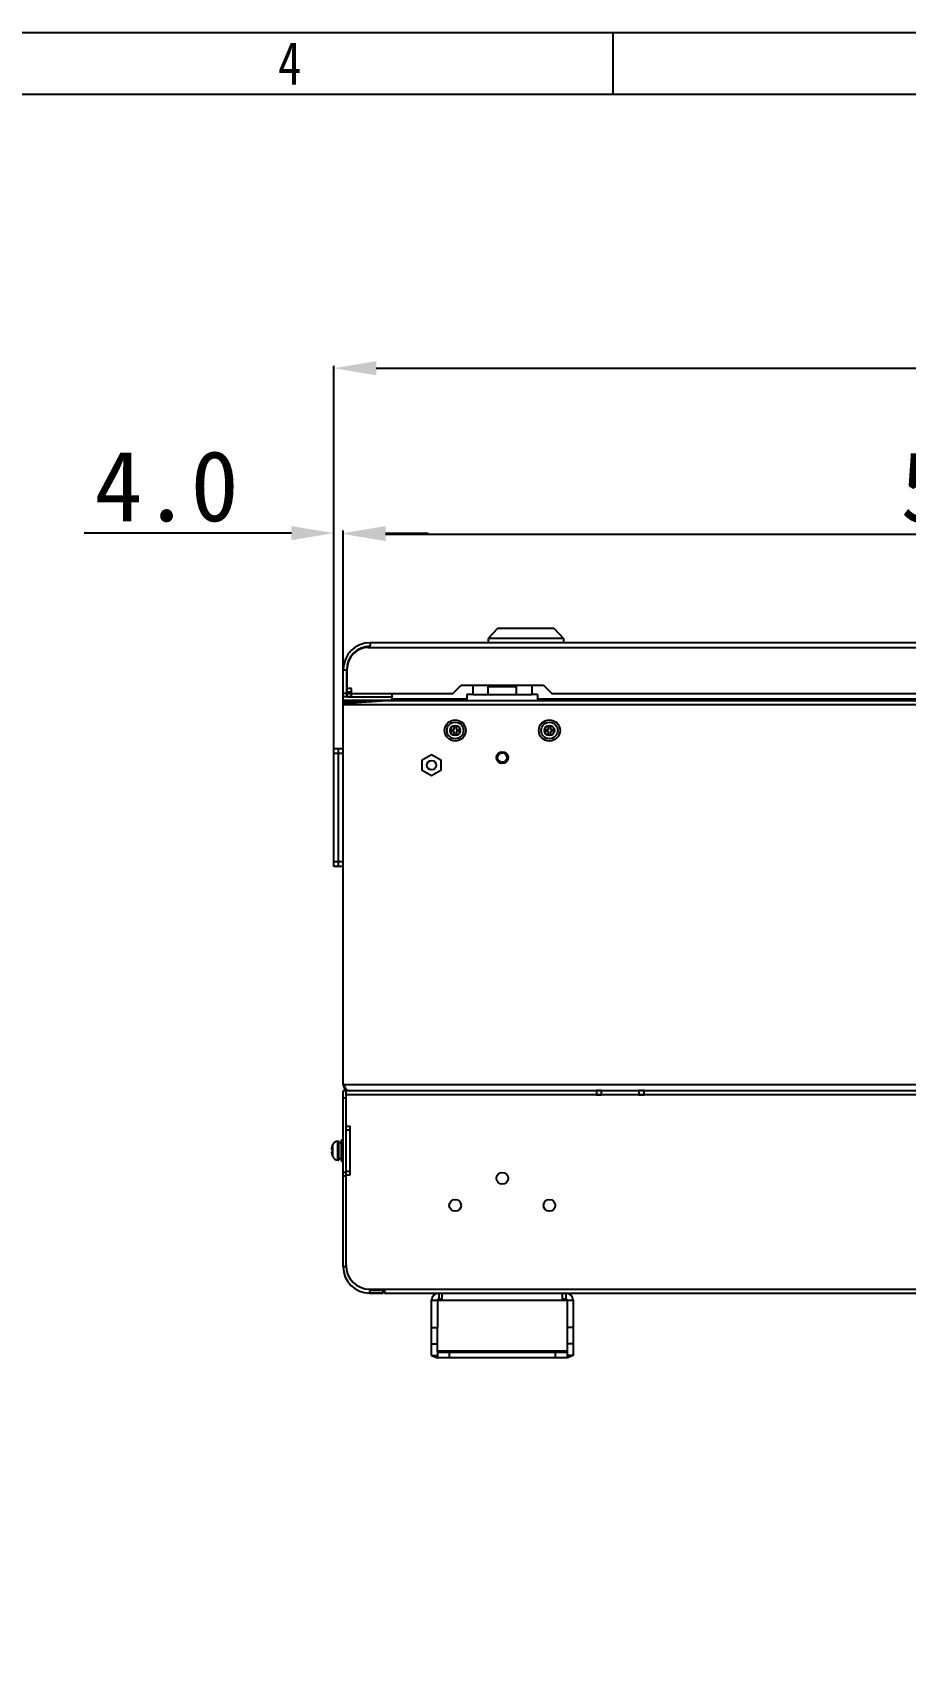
# Model space of a CAD drawing. Header units: millimetres. Extents: x 2423 to 7028, y 909 to 2460.
# Drawn here: x 5685 to 6055, y 1771 to 2460 of the extents above; entities that cross this region are included whole.
import ezdxf
from ezdxf.enums import TextEntityAlignment as Align

# ---------------------------------------------------------------- set-up
doc = ezdxf.new("R2010")
doc.units = ezdxf.units.MM
doc.layers.add('DIM', color=2, linetype='Continuous')
doc.styles.get("Standard").update_dxf_attribs({"font": ''})
doc.styles.get('Standard').set_extended_font_data('SimSun')
doc.dimstyles.get("Standard").update_dxf_attribs({"dimscale": 6, "dimtxt": 5, "dimasz": 3, "dimexe": 0.18, "dimexo": 0.0625, "dimgap": 0.8, "dimtad": 1, "dimtoh": 1, "dimdec": 1, "dimzin": 0, "dimdsep": 46, "dimtxsty": 'Standard', "dimcen": 0.09, "dimclrd": 256, "dimclre": 256, "dimclrt": 256, "dimadec": 0, "dimazin": 2, "dimtfac": 1, "dimtdec": 1, "dimtofl": 0, "dimtmove": 0, "dimatfit": 3, "dimfxl": 0, "dimtolj": 1, "dimtzin": 0, "dimarcsym": 0})

# ---------------------------------------------------------------- blocks, each defined once
blk = doc.blocks.new('3')
at = {"color": 2}
blk.add_line((7310.12, 1548.82), (7310.12, 1524.82), dxfattribs=at)
for points in [[(6302.12, 123.22), (6302.12, 1548.82), (8318.12, 1548.82), (8318.12, 123.22)], [(6422.12, 147.22), (6422.12, 1524.82), (8294.12, 1524.82), (8294.12, 147.22)]]:
    blk.add_lwpolyline(points, close=True, dxfattribs=at)
at = {"color": 2, "width": 0.8}
blk.add_text('4', height=16.8, dxfattribs=at).set_placement((7184.12, 1536.82), align=Align.MIDDLE_CENTER)
for tag, height, p in [('整机外形图', 19.2, (7909.61, 256.24)), ('当前页', 12, (8078.12, 207.22)), ('总页数', 12, (8222.12, 207.22))]:
    blk.add_attdef(tag, text='', height=height, dxfattribs=at).set_placement(p, align=Align.MIDDLE)
at = {"color": 7, "width": 0.8}
for tag, height, p in [('编号', 19.2, (8153.31, 252.27)), ('比例', 12, (7958.12, 171.22))]:
    blk.add_attdef(tag, text='', height=height, dxfattribs=at).set_placement(p, align=Align.MIDDLE)
blk = doc.blocks.new('*D21')
at = {"layer": 'Defpoints', "color": 0}
for p in [(6391.55, 2247.19), (5816.55, 2189.59), (6391.55, 2189.59)]:
    blk.add_point(p, dxfattribs=at)
at = {"layer": 'DIM', "lineweight": -2}
for p, q in [((5816.55, 2189.96), (5816.55, 2248.27)), ((5834.55, 2247.19), (6373.55, 2247.19)), ((6391.55, 2189.96), (6391.55, 2248.27))]:
    blk.add_line(p, q, dxfattribs=at)
at = {"layer": 'DIM'}
for points in [[(5834.55, 2250.19), (5834.55, 2244.19), (5816.55, 2247.19)], [(6373.55, 2250.19), (6373.55, 2244.19), (6391.55, 2247.19)]]:
    blk.add_solid(points, dxfattribs=at)
at = {"layer": 'DIM', "insert": (6104.05, 2266.99), "char_height": 30, "attachment_point": 5}
blk.add_mtext('\\A1;575.0', dxfattribs=at)
blk = doc.blocks.new('*D22')
at = {"layer": 'Defpoints', "color": 0}
for p in [(6490.85, 2317.55), (5812.55, 2106.09), (6490.85, 2056.09)]:
    blk.add_point(p, dxfattribs=at)
at = {"layer": 'DIM', "lineweight": -2}
for p, q in [((5812.55, 2106.46), (5812.55, 2318.63)), ((5830.55, 2317.55), (6472.85, 2317.55)), ((6490.85, 2056.46), (6490.85, 2318.63))]:
    blk.add_line(p, q, dxfattribs=at)
at = {"layer": 'DIM'}
for points in [[(5830.55, 2320.55), (5830.55, 2314.55), (5812.55, 2317.55)], [(6472.85, 2320.55), (6472.85, 2314.55), (6490.85, 2317.55)]]:
    blk.add_solid(points, dxfattribs=at)
at = {"layer": 'DIM', "insert": (6151.7, 2337.35), "char_height": 30, "attachment_point": 5}
blk.add_mtext('\\A1;678.3', dxfattribs=at)
blk = doc.blocks.new('*D23')
at = {"layer": 'Defpoints', "color": 0}
for p in [(5816.55, 2247.58), (5812.55, 2106.09), (5816.55, 2106.09)]:
    blk.add_point(p, dxfattribs=at)
at = {"layer": 'DIM', "lineweight": -2}
for p, q in [((5794.55, 2247.58), (5706.62, 2247.58)), ((5812.55, 2106.46), (5812.55, 2248.66)), ((5816.55, 2106.46), (5816.55, 2248.66)), ((5834.55, 2247.58), (5852.55, 2247.58))]:
    blk.add_line(p, q, dxfattribs=at)
at = {"layer": 'DIM'}
for points in [[(5794.55, 2250.58), (5794.55, 2244.58), (5812.55, 2247.58)], [(5834.55, 2250.58), (5834.55, 2244.58), (5816.55, 2247.58)]]:
    blk.add_solid(points, dxfattribs=at)
at = {"layer": 'DIM', "insert": (5741.58, 2267.38), "char_height": 30, "attachment_point": 5}
blk.add_mtext('\\A1;4.0', dxfattribs=at)

msp = doc.modelspace()

# ---------------------------------------------------------------- linework, layer by layer
for p, q in [((5882.05, 2207.09), (5878.05, 2202.84)), ((5906.05, 2207.09), (5882.05, 2207.09)), ((5906.05, 2207.09), (5910.05, 2202.84)), ((5827.25, 2199.09), (6380.85, 2199.09)), ((5828.05, 2201.09), (5828.05, 2199.85)), ((6380.05, 2201.09), (5828.05, 2201.09)), ((5828.05, 2199.09), (5828.05, 2199.85)), ((5878.05, 2202.84), (5878.05, 2201.09)), ((5910.05, 2202.84), (5878.05, 2202.84)), ((5910.05, 2202.84), (5910.05, 2201.09)), ((5818.25, 2179.59), (5818.25, 2190.09)), ((5816.55, 2178.09), (5816.55, 2189.59)), ((5816.55, 2189.59), (5818.05, 2189.59)), ((5818.05, 2178.09), (5818.05, 2189.59)), ((5818.05, 2179.59), (5816.55, 2179.59)), ((5818.05, 2178.09), (5816.55, 2178.09)), ((5816.55, 2176.59), (5816.55, 2175.39)), ((5816.55, 2013.49), (5816.55, 2176.59)), ((5816.55, 2175.39), (5818.95, 2176.59)), ((5816.55, 2176.59), (5817.75, 2175.29)), ((5837.35, 2176.59), (5816.55, 2176.59)), ((5816.55, 2176.59), (6391.55, 2176.59)), ((5816.55, 2176.59), (5823.23, 2176.55)), ((5837.35, 2176.59), (5817.75, 2175.29)), ((5818.05, 2178.09), (5818.05, 2181.59)), ((5820.05, 2181.59), (5818.05, 2181.59)), ((5820.05, 2180.09), (5818.05, 2180.09)), ((5820.05, 2179.59), (5818.05, 2179.59)), ((5820.05, 2178.09), (5818.05, 2178.09)), ((5818.25, 2178.09), (5818.25, 2179.59)), ((5818.25, 2179.59), (5863.05, 2179.59)), ((5818.25, 2178.09), (5837.35, 2178.09)), ((5820.05, 2178.09), (5820.05, 2181.59)), ((5837.35, 2176.59), (5837.35, 2179.59)), ((5869.05, 2177.09), (5837.35, 2177.09)), ((5863.05, 2179.59), (5866.55, 2183.09)), ((5866.55, 2183.09), (5901.55, 2183.09)), ((5869.05, 2177.59), (5868.05, 2176.59)), ((5869.05, 2179.09), (5869.05, 2176.59)), ((5871.55, 2179.09), (5869.05, 2179.09)), ((5871.55, 2183.09), (5871.55, 2179.09)), ((5871.55, 2179.09), (5896.55, 2179.09)), ((5878.05, 2179.09), (5878.05, 2183.09)), ((5890.05, 2182.34), (5878.05, 2182.34)), ((5890.05, 2179.09), (5890.05, 2183.09)), ((5896.55, 2183.09), (5896.55, 2179.09)), ((5899.05, 2179.09), (5896.55, 2179.09)), ((5899.05, 2179.09), (5899.05, 2176.59)), ((5899.05, 2177.59), (5900.05, 2176.59)), ((6294.05, 2177.09), (5899.05, 2177.09)), ((5901.55, 2183.09), (5905.05, 2179.59)), ((5905.05, 2179.59), (6288.05, 2179.59)), ((5817.51, 2176.11), (5816.55, 2175.39)), ((5816.55, 2175.39), (5817.11, 2175.72)), ((5816.55, 2175.39), (5817.75, 2175.29)), ((5816.55, 2013.49), (5816.55, 2175.29)), ((5816.55, 2174.89), (6391.55, 2174.89)), ((5862.3, 2163.4), (5862.3, 2164.27)), ((5862.3, 2164.27), (5863.61, 2164.27)), ((5863.61, 2163.4), (5862.3, 2163.4)), ((5863.61, 2164.27), (5863.61, 2165.59)), ((5863.61, 2165.59), (5864.49, 2165.59)), ((5863.61, 2162.09), (5863.61, 2163.4)), ((5864.49, 2165.59), (5864.49, 2164.27)), ((5864.49, 2164.27), (5865.8, 2164.27)), ((5864.49, 2163.4), (5864.49, 2162.09)), ((5865.8, 2163.4), (5864.49, 2163.4)), ((5865.8, 2164.27), (5865.8, 2163.4)), ((5902.3, 2163.4), (5902.3, 2164.27)), ((5902.3, 2164.27), (5903.61, 2164.27)), ((5903.61, 2163.4), (5902.3, 2163.4)), ((5903.61, 2164.27), (5903.61, 2165.59)), ((5903.61, 2165.59), (5904.49, 2165.59)), ((5903.61, 2162.09), (5903.61, 2163.4)), ((5904.49, 2165.59), (5904.49, 2164.27)), ((5904.49, 2164.27), (5905.8, 2164.27)), ((5904.49, 2163.4), (5904.49, 2162.09)), ((5905.8, 2163.4), (5904.49, 2163.4)), ((5905.8, 2164.27), (5905.8, 2163.4)), ((5812.55, 2106.09), (5812.55, 2156.09)), ((5816.55, 2156.09), (5812.55, 2156.09)), ((5814.55, 2106.09), (5814.55, 2156.09)), ((5864.49, 2162.09), (5863.61, 2162.09)), ((5904.49, 2162.09), (5903.61, 2162.09)), ((5816.55, 2154.09), (5812.55, 2154.09)), ((5850.1, 2151.37), (5854.05, 2153.65)), ((5850.1, 2146.81), (5850.1, 2151.37)), ((5854.05, 2153.65), (5858, 2151.37)), ((5858, 2151.37), (5858, 2146.81)), ((5854.05, 2144.53), (5850.1, 2146.81)), ((5858, 2146.81), (5854.05, 2144.53)), ((5816.55, 2108.09), (5812.55, 2108.09)), ((5816.55, 2106.09), (5812.55, 2106.09)), ((6391.55, 2013.49), (5816.55, 2013.49)), ((5817.75, 1936.79), (5817.75, 2011.09)), ((5817.75, 2011.09), (6390.35, 2011.09)), ((5924.05, 2011.09), (5924.05, 2009.09)), ((5926.05, 2011.09), (5924.05, 2011.09)), ((5926.05, 2011.09), (5926.05, 2009.09)), ((5942.05, 2011.09), (5942.05, 2009.09)), ((5944.05, 2011.09), (5942.05, 2011.09)), ((5944.05, 2011.09), (5944.05, 2009.09)), ((5816.55, 1936.29), (5816.55, 2010.89)), ((5817.75, 2010.89), (5816.55, 2010.89)), ((5817.75, 2007.89), (5816.55, 2007.89)), ((5817.75, 2009.39), (6390.35, 2009.39)), ((5926.05, 2009.09), (5924.05, 2009.09)), ((5944.05, 2009.09), (5942.05, 2009.09)), ((5817.75, 1995.89), (5819.45, 1995.89)), ((5817.75, 1994.39), (5819.45, 1994.39)), ((5819.45, 1975.29), (5819.45, 1995.89)), ((5811.59, 1986.09), (5811.89, 1986.09)), ((5811.89, 1985.09), (5811.59, 1985.09)), ((5811.87, 1987.59), (5811.89, 1987.59)), ((5811.89, 1983.59), (5811.87, 1983.59)), ((5812.07, 1983.05), (5812.07, 1988.12)), ((5814.28, 1981.59), (5814.28, 1989.59)), ((5814.28, 1989.59), (5814.65, 1989.59)), ((5814.65, 1981.59), (5814.65, 1989.59)), ((5814.65, 1988.98), (5815.75, 1988.98)), ((5815.75, 1981.09), (5815.75, 1990.09)), ((5815.75, 1990.09), (5816.55, 1990.09)), ((5814.28, 1981.59), (5814.65, 1981.59)), ((5814.65, 1982.2), (5815.75, 1982.2)), ((5815.75, 1981.09), (5816.55, 1981.09)), ((5817.75, 1976.79), (5819.45, 1976.79)), ((5816.55, 1976.49), (5817.75, 1976.49)), ((5817.75, 1974.79), (5816.55, 1974.79)), ((5817.75, 1975.29), (5819.45, 1975.29)), ((5817.82, 1936.29), (5816.55, 1936.29)), ((5827.75, 1926.79), (6380.35, 1926.79)), ((5827.75, 1926.29), (5827.75, 1925.09)), ((5833.55, 1926.29), (5827.75, 1926.29)), ((5833.55, 1925.09), (5827.75, 1925.09)), ((5827.75, 1925.09), (5833.55, 1925.09)), ((5833.55, 1925.09), (5833.55, 1926.79)), ((5833.55, 1926.29), (5833.55, 1925.09)), ((5834.05, 1926.79), (5834.05, 1925.09)), ((5834.05, 1925.09), (6374.05, 1925.09)), ((5854.05, 1898.59), (5854.05, 1922.09)), ((5854.05, 1922.09), (5914.05, 1922.09)), ((5856.55, 1922.09), (5856.55, 1910.59)), ((5857.05, 1925.09), (5857.05, 1922.59)), ((5858.55, 1922.59), (5857.05, 1922.59)), ((5858.55, 1922.09), (5858.55, 1925.09)), ((5909.55, 1922.09), (5909.55, 1925.09)), ((5911.05, 1922.59), (5909.55, 1922.59)), ((5911.05, 1925.09), (5911.05, 1922.59)), ((5911.55, 1922.09), (5911.55, 1910.59)), ((5914.05, 1922.09), (5914.05, 1898.59)), ((5854.05, 1910.59), (5856.55, 1910.59)), ((5856.55, 1900.09), (5856.55, 1910.59)), ((5911.55, 1910.59), (5911.55, 1900.09)), ((5914.05, 1910.59), (5911.55, 1910.59)), ((5854.05, 1903.59), (5856.55, 1903.59)), ((5914.05, 1903.59), (5911.55, 1903.59)), ((5854.05, 1898.59), (5856.55, 1897.59)), ((5854.05, 1898.59), (5856.55, 1898.59)), ((5856.55, 1900.59), (5911.55, 1900.59)), ((5856.55, 1900.09), (5856.55, 1897.59)), ((5856.55, 1900.09), (5911.55, 1900.09)), ((5911.55, 1897.59), (5856.55, 1897.59)), ((5858.55, 1900.09), (5858.55, 1900.59)), ((5861.55, 1900.09), (5861.55, 1897.59)), ((5906.55, 1900.09), (5906.55, 1897.59)), ((5909.55, 1900.09), (5909.55, 1900.59)), ((5911.55, 1900.09), (5911.55, 1897.59)), ((5914.05, 1898.59), (5911.55, 1898.59)), ((5914.05, 1898.59), (5911.55, 1897.59))]:
    msp.add_line(p, q)
for centre, radius in [((5864.05, 2163.84), 4.5), ((5864.05, 2163.84), 3.5), ((5864.05, 2163.84), 2.12), ((5904.05, 2163.84), 4.5), ((5904.05, 2163.84), 3.5), ((5904.05, 2163.84), 2.12), ((5854.05, 2149.09), 2), ((5884.05, 2152.34), 2.5), ((5884.05, 2152.34), 2), ((5884.05, 1973.84), 2.5), ((5864.05, 1962.34), 2.5), ((5904.05, 1962.34), 2.5)]:
    msp.add_circle(centre, radius)
for centre, radius, start, end in [((5828.05, 2189.59), 11.5, 90, 180), ((5828.05, 2189.59), 10, 90, 180), ((5827.25, 2190.09), 9, 90, 180), ((5818.95, 2174.19), 2.4, 90, 140.16019), ((5818.95, 2013.49), 2.4, 180, 270), ((5818.05, 1985.59), 6.48, 162.02472, 175.57514), ((5818.05, 1985.59), 6.48, 184.42486, 197.97528), ((5818.05, 1985.59), 6.5, 157.03032, 162.07979), ((5818.05, 1985.59), 6.18, 175.36285, 184.63715), ((5818.05, 1985.59), 6.5, 197.92021, 202.96968), ((5814.28, 1987.19), 2.4, 90, 157.03032), ((5814.28, 1983.99), 2.4, 202.96968, 270), ((5827.75, 1936.29), 11.2, 180, 270), ((5827.75, 1936.79), 10, 180, 270), ((5857.05, 1922.09), 3, 90, 180), ((5857.05, 1922.09), 0.5, 90, 180), ((5911.05, 1922.09), 3, 0, 90), ((5911.05, 1922.09), 0.5, 0, 90)]:
    msp.add_arc(centre, radius, start, end)
for points in [[(5816.55, 2175.39), (5817.66, 2175.59), (5819.9, 2175.94), (5822.1, 2176.49), (5823.23, 2176.59)], [(5816.55, 2013.49), (5816.67, 2013.3), (5816.8, 2013.1), (5816.92, 2012.91)]]:
    msp.add_open_spline(points, degree=3)
for points, knots in [([(5816.92, 2012.91), (5816.96, 2012.86), (5817.1, 2012.65), (5817.24, 2012.44), (5817.35, 2012.29)], [0, 0, 0, 0, 0.256844, 1, 1, 1, 1]), ([(5817.35, 2012.29), (5817.42, 2012.2), (5817.66, 2011.88), (5817.93, 2011.59), (5818.15, 2011.41)], [0, 0, 0, 0, 0.27622, 1, 1, 1, 1]), ([(5818.15, 2011.41), (5818.21, 2011.36), (5818.45, 2011.19), (5818.74, 2011.09), (5818.95, 2011.09)], [0, 0, 0, 0, 0.279478, 1, 1, 1, 1])]:
    msp.add_open_spline(points, degree=3, knots=knots)

# ---------------------------------------------------------------- block references
at = {"xscale": 1.088, "yscale": 1.088, "zscale": 1.088}
msp.add_blockref('3', (-2022.45, 774.9), dxfattribs=at)

# ---------------------------------------------------------------- dimensions: what is measured, and where the dimension line sits
at = {"layer": 'DIM'}
for base, p1, p2, picture, middle in [((6490.85, 2317.55), (5812.55, 2106.09), (6490.85, 2056.09), '*D22', (6151.7, 2337.35)), ((6391.55, 2247.19), (5816.55, 2189.59), (6391.55, 2189.59), '*D21', (6104.05, 2266.99))]:
    dim = msp.add_linear_dim(base=base, p1=p1, p2=p2, dimstyle='Standard', dxfattribs=at)
    dim.commit()
    dim.dimension.update_dxf_attribs({"geometry": picture, "text_midpoint": middle})
dim = msp.add_linear_dim(base=(5816.55, 2247.58), p1=(5812.55, 2106.09), p2=(5816.55, 2106.09), dimstyle='Standard', dxfattribs=at)
dim.commit()
dim.dimension.update_dxf_attribs({"geometry": '*D23', "text_midpoint": (5741.58, 2247.58), "dimtype": 160})

doc.saveas('drawing.dxf')
